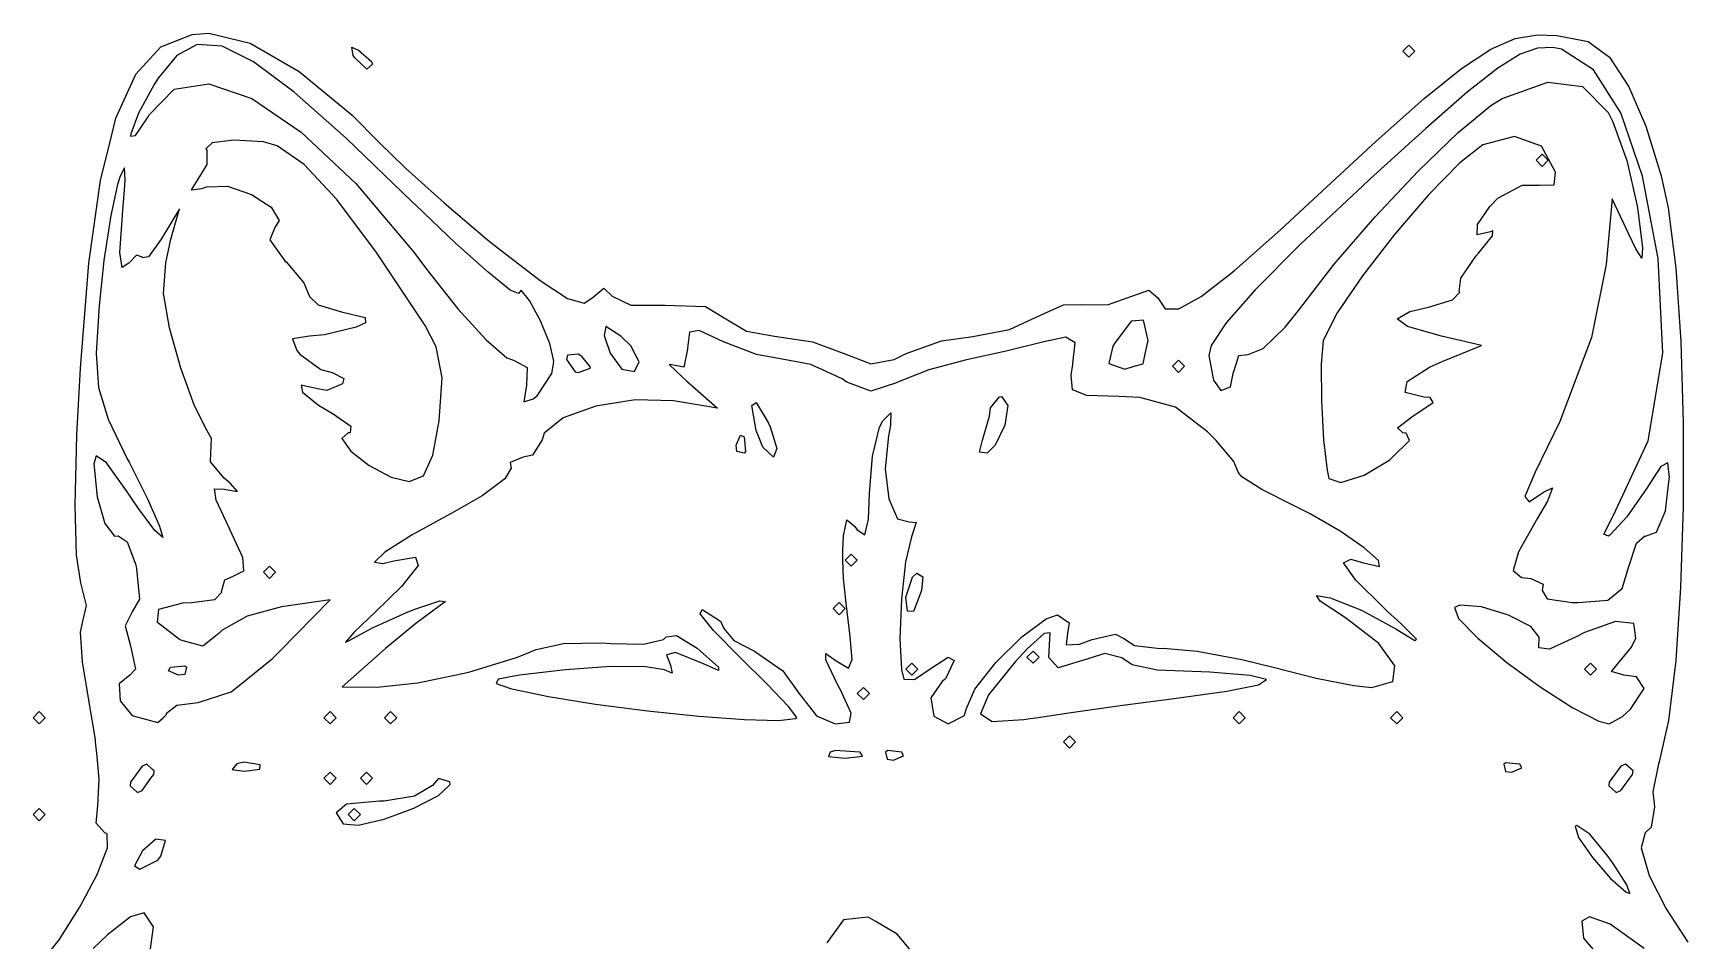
# Model space of a CAD drawing. Extents: x 92.4 to 145.1, y -113.9 to -57.5.
# Drawn here: x 92.7 to 98.16, y -83.6 to -80.6 of the extents above; entities that cross this region are included whole.
import ezdxf

# ---------------------------------------------------------------- set-up
doc = ezdxf.new("R2010")
doc.units = 0
doc.layers.add('BLACK', color=7, linetype='CONTINUOUS')

msp = doc.modelspace()

# ---------------------------------------------------------------- linework, layer by layer
at = {"layer": 'BLACK', "linetype": 'CONTINUOUS'}
for p, q in [((93.122015, -80.645728), (93.224931, -80.604385)), ((93.224931, -80.604385), (93.280197, -80.6)), ((93.280197, -80.6), (93.416201, -80.633086)), ((93.038842, -80.735722), (93.122015, -80.645728)), ((93.241858, -80.637856), (93.174345, -80.673945)), ((93.323634, -80.643571), (93.241858, -80.637856)), ((93.427505, -80.69464), (93.323634, -80.643571)), ((93.416201, -80.633086), (93.578323, -80.726325)), ((93.75618, -80.673819), (93.751465, -80.646447)), ((93.751465, -80.646447), (93.773819, -80.65618)), ((93.773819, -80.65618), (93.816424, -80.693363)), ((97.22, -80.66), (97.24, -80.64)), ((97.24, -80.68), (97.22, -80.66)), ((97.24, -80.64), (97.26, -80.66)), ((97.26, -80.66), (97.24, -80.68)), ((97.41386, -80.716546), (97.510564, -80.652962)), ((97.510564, -80.652962), (97.590893, -80.61837)), ((97.590893, -80.61837), (97.66497, -80.605948)), ((97.664892, -80.64982), (97.607392, -80.6701)), ((97.715897, -80.648061), (97.664892, -80.64982)), ((97.66497, -80.605948), (97.728602, -80.607561)), ((97.743491, -80.653132), (97.715897, -80.648061)), ((97.728602, -80.607561), (97.831885, -80.627358)), ((97.849328, -80.721663), (97.743491, -80.653132)), ((97.831885, -80.627358), (97.902514, -80.679856)), ((93.174345, -80.673945), (93.113264, -80.748288)), ((93.561302, -80.794611), (93.427505, -80.69464)), ((93.761494, -80.681962), (93.75618, -80.673819)), ((93.801016, -80.718801), (93.761494, -80.681962)), ((93.82, -80.70236), (93.801016, -80.718801)), ((93.816424, -80.693363), (93.82, -80.70236)), ((97.607392, -80.6701), (97.533425, -80.716145)), ((97.902514, -80.679856), (97.965793, -80.776993)), ((92.97304, -80.88056), (93.038842, -80.735722)), ((93.113264, -80.748288), (93.099561, -80.77)), ((93.1657, -80.784867), (93.280426, -80.767812)), ((93.280426, -80.767812), (93.421944, -80.815991)), ((93.578323, -80.726325), (93.752505, -80.870691)), ((97.290659, -80.81594), (97.41386, -80.716546)), ((97.533425, -80.716145), (97.433023, -80.795203)), ((97.548013, -80.815872), (97.698945, -80.761705)), ((97.698945, -80.761705), (97.813687, -80.776864)), ((97.939511, -80.863041), (97.849328, -80.721663)), ((93.099561, -80.77), (93.048205, -80.864556)), ((93.082878, -80.87), (93.1657, -80.784867)), ((93.421944, -80.815991), (93.585144, -80.92656)), ((93.732857, -80.947034), (93.561302, -80.794611)), ((97.130836, -80.957965), (97.290659, -80.81594)), ((97.433023, -80.795203), (97.296213, -80.914518)), ((97.510456, -80.83952), (97.548013, -80.815872)), ((97.813687, -80.776864), (97.898003, -80.862555)), ((97.965793, -80.776993), (98.022246, -80.906742)), ((93.048205, -80.864556), (93.022481, -80.932241)), ((93.077458, -80.879816), (93.082878, -80.87)), ((93.752505, -80.870691), (93.84, -80.959521)), ((97.403478, -80.928028), (97.510456, -80.83952)), ((97.898003, -80.862555), (97.913775, -80.892532)), ((98.011567, -81.072308), (97.939511, -80.863041)), ((92.958371, -80.94), (92.97304, -80.88056)), ((93.022481, -80.932241), (93.021751, -80.94)), ((93.038496, -80.937957), (93.077458, -80.879816)), ((93.585144, -80.92656), (93.764914, -81.096676)), ((97.296213, -80.914518), (97.113027, -81.081338)), ((97.271154, -81.055771), (97.403478, -80.928028)), ((97.913775, -80.892532), (97.959667, -81.020547)), ((98.022246, -80.906742), (98.07292, -81.071293)), ((92.922233, -81.086433), (92.958371, -80.94)), ((93.021751, -80.94), (93.038496, -80.937957)), ((93.290414, -80.962298), (93.269955, -80.982415)), ((93.269955, -80.982415), (93.272986, -80.986319)), ((93.272986, -80.986319), (93.273258, -81.034141)), ((93.362001, -80.953187), (93.290414, -80.962298)), ((93.46, -80.958726), (93.362001, -80.953187)), ((93.505612, -80.972371), (93.46, -80.958726)), ((93.594664, -81.033994), (93.505612, -80.972371)), ((93.95, -81.155458), (93.732857, -80.947034)), ((93.84, -80.959521), (93.928514, -81.046313)), ((96.924271, -81.149439), (97.130836, -80.957965)), ((97.484107, -80.968379), (97.407935, -81.028392)), ((97.589283, -80.941634), (97.484107, -80.968379)), ((97.678479, -80.973688), (97.589283, -80.941634)), ((97.723909, -81.0586), (97.678479, -80.973688)), ((93.273258, -81.034141), (93.249652, -81.073808)), ((93.702083, -81.149219), (93.594664, -81.033994)), ((97.407935, -81.028392), (97.305575, -81.133855)), ((97.66, -81.02), (97.68, -81)), ((97.68, -81.04), (97.66, -81.02)), ((97.68, -81), (97.7, -81.02)), ((97.7, -81.02), (97.68, -81.04)), ((97.959667, -81.020547), (97.993938, -81.170267)), ((92.884048, -81.359534), (92.922233, -81.086433)), ((92.987607, -81.072526), (92.97869, -81.1)), ((93.00196, -81.044889), (92.987607, -81.072526)), ((93.00151, -81.117116), (93.004064, -81.085543)), ((93.004064, -81.085543), (93.00196, -81.044889)), ((93.249652, -81.073808), (93.221881, -81.117116)), ((93.764914, -81.096676), (93.956144, -81.323494)), ((93.928514, -81.046313), (94.056204, -81.160657)), ((97.113027, -81.081338), (97.08799, -81.1044)), ((97.129274, -81.206336), (97.271154, -81.055771)), ((97.719745, -81.100463), (97.723909, -81.0586)), ((98.063024, -81.344504), (98.011567, -81.072308)), ((98.07292, -81.071293), (98.09608, -81.176993)), ((92.97869, -81.1), (92.95613, -81.201989)), ((92.994804, -81.2), (93.00151, -81.117116)), ((93.221881, -81.117116), (93.256846, -81.113472)), ((93.256846, -81.113472), (93.272095, -81.10794)), ((93.272095, -81.10794), (93.341723, -81.105766)), ((93.341723, -81.105766), (93.42065, -81.132795)), ((93.42065, -81.132795), (93.485317, -81.175083)), ((93.833299, -81.324212), (93.702083, -81.149219)), ((96.816536, -81.249348), (96.924271, -81.149439)), ((97.08799, -81.1044), (96.881798, -81.298192)), ((97.305575, -81.133855), (97.193285, -81.264766)), ((97.506926, -81.172524), (97.534215, -81.145235)), ((97.534215, -81.145235), (97.614018, -81.102309)), ((97.614018, -81.102309), (97.67113, -81.102131)), ((97.67113, -81.102131), (97.719745, -81.100463)), ((97.910933, -81.147617), (97.891815, -81.363808)), ((97.965745, -81.263808), (97.910933, -81.147617)), ((92.95613, -81.201989), (92.933741, -81.350322)), ((92.98655, -81.323981), (92.994581, -81.202346)), ((92.994581, -81.202346), (92.994804, -81.2)), ((93.183337, -81.18), (93.123086, -81.28)), ((93.154811, -81.28), (93.183337, -81.18)), ((93.485317, -81.175083), (93.512162, -81.218685)), ((93.962781, -81.167953), (93.95, -81.155458)), ((94.094337, -81.293233), (93.962781, -81.167953)), ((94.056204, -81.160657), (94.198976, -81.281152)), ((96.993626, -81.363311), (97.129274, -81.206336)), ((97.466474, -81.231956), (97.506926, -81.172524)), ((97.993938, -81.170267), (97.998612, -81.202532)), ((97.998612, -81.202532), (98.010773, -81.308642)), ((98.09608, -81.176993), (98.121566, -81.376218)), ((93.497665, -81.241442), (93.481083, -81.282368)), ((93.512162, -81.218685), (93.497665, -81.241442)), ((96.663992, -81.384695), (96.816536, -81.249348)), ((97.466098, -81.266151), (97.466474, -81.231956)), ((97.51, -81.25591), (97.466098, -81.266151)), ((97.516944, -81.252543), (97.51, -81.25591)), ((97.516259, -81.268907), (97.516944, -81.252543)), ((93.123086, -81.28), (93.080731, -81.3381)), ((93.138314, -81.357922), (93.154811, -81.28)), ((93.481083, -81.282368), (93.531317, -81.351283)), ((94.201814, -81.389738), (94.094337, -81.293233)), ((94.198976, -81.281152), (94.234411, -81.309895)), ((94.234411, -81.309895), (94.372892, -81.417063)), ((96.881798, -81.298192), (96.733011, -81.447085)), ((97.193285, -81.264766), (97.087317, -81.401127)), ((97.469634, -81.326517), (97.516259, -81.268907)), ((97.988964, -81.312205), (97.965745, -81.263808)), ((98.008872, -81.342748), (97.988964, -81.312205)), ((98.010773, -81.308642), (98.008872, -81.342748)), ((92.856111, -81.706055), (92.884048, -81.359534)), ((92.933741, -81.350322), (92.917601, -81.5)), ((92.99346, -81.374137), (92.98655, -81.323981)), ((93.016274, -81.36), (92.99346, -81.374137)), ((93.041402, -81.332595), (93.016274, -81.36)), ((93.060804, -81.34), (93.041402, -81.332595)), ((93.060926, -81.341455), (93.060804, -81.34)), ((93.080731, -81.3381), (93.060926, -81.341455)), ((93.130759, -81.46), (93.138314, -81.357922)), ((93.531317, -81.351283), (93.535278, -81.355278)), ((93.535278, -81.355278), (93.593207, -81.424471)), ((93.993739, -81.565143), (93.833299, -81.324212)), ((93.956144, -81.323494), (93.998151, -81.379243)), ((96.88, -81.510283), (96.993626, -81.363311)), ((97.411675, -81.40867), (97.46088, -81.336419)), ((97.46088, -81.336419), (97.469634, -81.326517)), ((97.891815, -81.363808), (97.842977, -81.605039)), ((98.078211, -81.656249), (98.063024, -81.344504)), ((93.593207, -81.424471), (93.612267, -81.47)), ((93.998151, -81.379243), (94.101928, -81.510752)), ((94.274434, -81.448155), (94.201814, -81.389738)), ((94.372892, -81.417063), (94.463768, -81.475711)), ((96.554896, -81.469991), (96.663992, -81.384695)), ((97.087317, -81.401127), (97.003929, -81.522935)), ((97.406023, -81.452689), (97.411675, -81.40867)), ((98.121566, -81.376218), (98.138099, -81.618525)), ((93.131125, -81.465486), (93.130759, -81.46)), ((93.150275, -81.573257), (93.131125, -81.465486)), ((93.612267, -81.47), (93.640943, -81.497176)), ((94.301417, -81.459166), (94.274434, -81.448155)), ((94.310257, -81.448566), (94.301417, -81.459166)), ((94.338434, -81.482849), (94.310257, -81.448566)), ((94.463768, -81.475711), (94.518081, -81.491728)), ((94.518081, -81.491728), (94.544411, -81.475223)), ((94.544411, -81.475223), (94.583114, -81.442312)), ((94.583114, -81.442312), (94.611173, -81.468078)), ((94.611173, -81.468078), (94.672907, -81.497976)), ((96.245855, -81.497121), (96.310985, -81.47412)), ((96.310985, -81.47412), (96.381638, -81.448543)), ((96.381638, -81.448543), (96.411421, -81.474264)), ((96.411421, -81.474264), (96.436298, -81.509906)), ((96.481561, -81.510105), (96.554896, -81.469991)), ((96.733011, -81.447085), (96.636781, -81.556422)), ((97.383764, -81.480898), (97.408108, -81.455597)), ((97.408108, -81.455597), (97.406023, -81.452689)), ((92.917601, -81.5), (92.907805, -81.656751)), ((93.640943, -81.497176), (93.720811, -81.520834)), ((93.720811, -81.520834), (93.722267, -81.521097)), ((93.722267, -81.521097), (93.795937, -81.538734)), ((94.101928, -81.510752), (94.195088, -81.613078)), ((94.374096, -81.549542), (94.338434, -81.482849)), ((94.672907, -81.497976), (94.785207, -81.498436)), ((94.785207, -81.498436), (94.786446, -81.498284)), ((94.786446, -81.498284), (94.918829, -81.502592)), ((94.918829, -81.502592), (94.98017, -81.540205)), ((96.012954, -81.536432), (96.100784, -81.496965)), ((96.100784, -81.496965), (96.164752, -81.496288)), ((96.164752, -81.496288), (96.245855, -81.497121)), ((96.436298, -81.509906), (96.481561, -81.510105)), ((96.832018, -81.571268), (96.88, -81.510283)), ((97.003929, -81.522935), (96.959373, -81.610192)), ((97.201549, -81.542966), (97.243642, -81.519478)), ((97.243642, -81.519478), (97.305, -81.505)), ((97.305, -81.505), (97.383764, -81.480898)), ((93.187587, -81.706582), (93.150275, -81.573257)), ((93.766728, -81.571097), (93.66214, -81.596154)), ((93.797213, -81.556829), (93.766728, -81.571097)), ((93.795937, -81.538734), (93.797213, -81.556829)), ((94.03066, -81.63528), (93.993739, -81.565143)), ((94.39389, -81.59792), (94.374096, -81.549542)), ((94.590405, -81.568409), (94.584601, -81.59792)), ((94.64, -81.6), (94.590405, -81.568409)), ((94.865891, -81.587061), (94.860002, -81.6406)), ((94.897904, -81.581397), (94.865891, -81.587061)), ((94.978013, -81.618972), (94.897904, -81.581397)), ((94.98017, -81.540205), (95.054454, -81.584123)), ((95.054454, -81.584123), (95.146884, -81.6)), ((95.801099, -81.601417), (95.922385, -81.578859)), ((95.922385, -81.578859), (96.012954, -81.536432)), ((96.324102, -81.551472), (96.268598, -81.624164)), ((96.364429, -81.547954), (96.324102, -81.551472)), ((96.38, -81.615153), (96.364429, -81.547954)), ((96.636781, -81.556422), (96.588258, -81.631545)), ((96.759532, -81.640961), (96.832018, -81.571268)), ((97.235804, -81.568694), (97.201549, -81.542966)), ((97.34797, -81.600121), (97.235804, -81.568694)), ((93.61183, -81.6), (93.556298, -81.609184)), ((93.556298, -81.609184), (93.570583, -81.64828)), ((93.66214, -81.596154), (93.61183, -81.6)), ((94.05053, -81.737589), (94.03066, -81.63528)), ((94.195088, -81.613078), (94.263744, -81.671659)), ((94.40492, -81.62488), (94.39389, -81.59792)), ((94.416889, -81.677639), (94.40492, -81.62488)), ((94.584601, -81.59792), (94.604279, -81.656728)), ((94.672633, -81.632767), (94.64, -81.6)), ((94.7, -81.684897), (94.672633, -81.632767)), ((94.860002, -81.6406), (94.86, -81.64387)), ((95.086899, -81.661548), (94.978013, -81.618972)), ((95.146884, -81.6), (95.272318, -81.619311)), ((95.272318, -81.619311), (95.372844, -81.656299)), ((95.580858, -81.657717), (95.697324, -81.61586)), ((95.697324, -81.61586), (95.801099, -81.601417)), ((96.035768, -81.619479), (95.911475, -81.649876)), ((96.108166, -81.603871), (96.035768, -81.619479)), ((96.138917, -81.621952), (96.108166, -81.603871)), ((96.131737, -81.690206), (96.138917, -81.621952)), ((96.263241, -81.633943), (96.249632, -81.690206)), ((96.268598, -81.624164), (96.263241, -81.633943)), ((96.369049, -81.663977), (96.379999, -81.615177)), ((96.379999, -81.615177), (96.38, -81.615153)), ((96.588258, -81.631545), (96.58, -81.663977)), ((96.71, -81.660524), (96.759532, -81.640961)), ((96.95773, -81.616042), (96.95123, -81.693144)), ((96.959373, -81.610192), (96.95773, -81.616042)), ((97.48, -81.630968), (97.34797, -81.600121)), ((97.35, -81.684253), (97.48, -81.630968)), ((97.842977, -81.605039), (97.738682, -81.882065)), ((98.138099, -81.618525), (98.145985, -81.886559)), ((92.907805, -81.656751), (92.915516, -81.769615)), ((93.570583, -81.64828), (93.58, -81.66)), ((93.58, -81.66), (93.649358, -81.710892)), ((94.263744, -81.671659), (94.284951, -81.68)), ((94.284951, -81.68), (94.331005, -81.703959)), ((94.411676, -81.723861), (94.418582, -81.685102)), ((94.418582, -81.685102), (94.416889, -81.677639)), ((94.46314, -81.663171), (94.46, -81.677639)), ((94.46, -81.677639), (94.489036, -81.718372)), ((94.5, -81.66), (94.46314, -81.663171)), ((94.51197, -81.668209), (94.5, -81.66)), ((94.54, -81.70236), (94.51197, -81.668209)), ((94.604279, -81.656728), (94.643178, -81.708943)), ((94.684957, -81.717303), (94.7, -81.684897)), ((94.808111, -81.694897), (94.798711, -81.693543)), ((94.798711, -81.693543), (94.840803, -81.734155)), ((94.847052, -81.702793), (94.808111, -81.694897)), ((94.86, -81.64387), (94.847052, -81.702793)), ((95.189113, -81.68), (95.086899, -81.661548)), ((95.267163, -81.693761), (95.189113, -81.68)), ((95.370403, -81.74178), (95.267163, -81.693761)), ((95.372844, -81.656299), (95.464409, -81.691304)), ((95.464409, -81.691304), (95.541612, -81.677578)), ((95.541612, -81.677578), (95.580858, -81.657717)), ((95.78, -81.67826), (95.655792, -81.711743)), ((95.911475, -81.649876), (95.78, -81.67826)), ((96.125341, -81.72928), (96.131315, -81.694215)), ((96.131315, -81.694215), (96.131737, -81.690206)), ((96.249632, -81.690206), (96.302741, -81.709208)), ((96.334213, -81.7), (96.362869, -81.69152)), ((96.362869, -81.69152), (96.369049, -81.663977)), ((96.48, -81.68), (96.46, -81.7)), ((96.5, -81.7), (96.48, -81.68)), ((96.58, -81.663977), (96.595729, -81.746146)), ((96.66, -81.723616), (96.67001, -81.693144)), ((96.67001, -81.693144), (96.679389, -81.66459)), ((96.679389, -81.66459), (96.71, -81.660524)), ((96.95123, -81.693144), (96.952169, -81.813908)), ((97.308708, -81.702646), (97.35, -81.684253)), ((98.030267, -81.945493), (98.078211, -81.656249)), ((92.844613, -81.925865), (92.856111, -81.706055)), ((93.232112, -81.830729), (93.187587, -81.706582)), ((93.649358, -81.710892), (93.687258, -81.72)), ((93.687258, -81.72), (93.725327, -81.739887)), ((93.725327, -81.739887), (93.721079, -81.758253)), ((94.039986, -81.880099), (94.05053, -81.737589)), ((94.331005, -81.703959), (94.327812, -81.762286)), ((94.363146, -81.797388), (94.411676, -81.723861)), ((94.489036, -81.718372), (94.5, -81.72)), ((94.5, -81.72), (94.53896, -81.706352)), ((94.53896, -81.706352), (94.54, -81.70236)), ((94.643178, -81.708943), (94.684957, -81.717303)), ((94.840803, -81.734155), (94.857531, -81.749013)), ((94.857531, -81.749013), (94.95884, -81.838027)), ((95.385594, -81.752071), (95.370403, -81.74178)), ((95.464896, -81.782383), (95.385594, -81.752071)), ((95.655792, -81.711743), (95.550881, -81.753934)), ((96.130603, -81.777506), (96.125341, -81.72928)), ((96.302741, -81.709208), (96.303026, -81.709229)), ((96.303026, -81.709229), (96.334213, -81.7)), ((96.46, -81.7), (96.48, -81.72)), ((96.48, -81.72), (96.5, -81.7)), ((96.595729, -81.746146), (96.62, -81.78)), ((96.65164, -81.767924), (96.66, -81.723616)), ((97.227485, -81.786284), (97.235166, -81.750539)), ((97.235166, -81.750539), (97.308708, -81.702646)), ((92.915516, -81.769615), (92.947512, -81.87398)), ((93.638718, -81.773973), (93.585, -81.762474)), ((93.585, -81.762474), (93.588663, -81.784819)), ((93.588663, -81.784819), (93.641944, -81.828418)), ((93.669043, -81.780044), (93.638718, -81.773973)), ((93.721079, -81.758253), (93.669043, -81.780044)), ((94.327812, -81.762286), (94.320047, -81.817736)), ((94.350415, -81.807582), (94.363146, -81.797388)), ((95.549303, -81.754776), (95.464896, -81.782383)), ((95.550881, -81.753934), (95.549303, -81.754776)), ((95.86, -81.836728), (95.889691, -81.800607)), ((95.889691, -81.800607), (95.896255, -81.8)), ((95.896255, -81.8), (95.916674, -81.8292)), ((96.177088, -81.796611), (96.130603, -81.777506)), ((96.284167, -81.8), (96.177088, -81.796611)), ((96.352625, -81.802713), (96.284167, -81.8)), ((96.470013, -81.83441), (96.352625, -81.802713)), ((96.62, -81.78), (96.65164, -81.767924)), ((97.29, -81.801417), (97.227485, -81.786284)), ((97.310821, -81.802965), (97.29, -81.801417)), ((97.320218, -81.819473), (97.310821, -81.802965)), ((93.272905, -81.910966), (93.232112, -81.830729)), ((93.641944, -81.828418), (93.69, -81.857121)), ((93.69, -81.857121), (93.748989, -81.898114)), ((94.320047, -81.817736), (94.350415, -81.807582)), ((94.556848, -81.831437), (94.448848, -81.870608)), ((94.686526, -81.810343), (94.556848, -81.831437)), ((94.813749, -81.814482), (94.686526, -81.810343)), ((94.95884, -81.838027), (94.813749, -81.814482)), ((95.07173, -81.829051), (95.086726, -81.81971)), ((95.086251, -81.911746), (95.07173, -81.829051)), ((95.086726, -81.81971), (95.12579, -81.885122)), ((95.503847, -81.88), (95.530439, -81.853427)), ((95.530439, -81.853427), (95.529764, -81.893815)), ((95.856267, -81.865095), (95.86, -81.836728)), ((95.916674, -81.8292), (95.906751, -81.894007)), ((96.575931, -81.916022), (96.470013, -81.83441)), ((96.952169, -81.813908), (96.959058, -81.942533)), ((97.254867, -81.862968), (97.26, -81.86)), ((97.26, -81.86), (97.320218, -81.819473)), ((92.947512, -81.87398), (93.010573, -82.005236)), ((93.288282, -81.938523), (93.272905, -81.910966)), ((93.748989, -81.898114), (93.746055, -81.919057)), ((94.019161, -81.993721), (94.039986, -81.880099)), ((94.448848, -81.870608), (94.386656, -81.920701)), ((95.10804, -81.966471), (95.086251, -81.911746)), ((95.12579, -81.885122), (95.132644, -81.89983)), ((95.132644, -81.89983), (95.154876, -81.971764)), ((95.469855, -81.996341), (95.493124, -81.900803)), ((95.493124, -81.900803), (95.503847, -81.88)), ((95.529764, -81.893815), (95.522473, -81.93)), ((95.833202, -81.94329), (95.856267, -81.865095)), ((95.906751, -81.894007), (95.875232, -81.960226)), ((96.604803, -81.945309), (96.575931, -81.916022)), ((97.202588, -81.903365), (97.254867, -81.862968)), ((97.22, -81.919913), (97.202588, -81.903365)), ((97.738682, -81.882065), (97.656731, -82.049457)), ((98.145985, -81.886559), (98.145529, -82.162964)), ((92.842172, -82.021993), (92.844613, -81.925865)), ((93.286321, -81.987011), (93.288282, -81.938523)), ((93.74, -81.919729), (93.718851, -81.938662)), ((93.718851, -81.938662), (93.74852, -81.979818)), ((93.746055, -81.919057), (93.74, -81.919729)), ((94.38, -81.943102), (94.347733, -81.992889)), ((94.386656, -81.920701), (94.38, -81.943102)), ((95.02, -81.96), (95.034635, -81.927075)), ((95.022886, -81.981175), (95.02, -81.96)), ((95.034635, -81.927075), (95.046666, -81.933333)), ((95.046666, -81.933333), (95.051453, -81.980803)), ((95.143807, -82), (95.10804, -81.966471)), ((95.522473, -81.93), (95.512407, -82.038365)), ((95.823705, -81.983193), (95.833202, -81.94329)), ((95.875232, -81.960226), (95.848374, -81.987185)), ((96.662585, -82.013754), (96.604803, -81.945309)), ((96.959058, -81.942533), (96.970408, -82.043215)), ((97.185568, -82.00133), (97.241952, -81.944535)), ((97.23142, -81.921188), (97.22, -81.919913)), ((97.241952, -81.944535), (97.23142, -81.921188)), ((97.91598, -82.191747), (98.030267, -81.945493)), ((92.838705, -82.158567), (92.842172, -82.021993)), ((92.907835, -81.995133), (92.900546, -82.021993)), ((92.900546, -82.021993), (92.9114, -82.130866)), ((92.942204, -82.01841), (92.907835, -81.995133)), ((93.008044, -82.110615), (92.942204, -82.01841)), ((93.010573, -82.005236), (93.016607, -82.016887)), ((93.016607, -82.016887), (93.077013, -82.137992)), ((93.285984, -82.01536), (93.286321, -81.987011)), ((93.330621, -82.06931), (93.285984, -82.01536)), ((93.74852, -81.979818), (93.80937, -82.027515)), ((93.987956, -82.061199), (94.019161, -81.993721)), ((94.317639, -82), (94.274942, -82.017558)), ((94.274942, -82.017558), (94.277465, -82.035898)), ((94.347733, -81.992889), (94.317639, -82)), ((95.046666, -81.986666), (95.022886, -81.981175)), ((95.051453, -81.980803), (95.046666, -81.986666)), ((95.154876, -81.971764), (95.143807, -82)), ((95.46, -82.12), (95.469855, -81.996341)), ((95.848374, -81.987185), (95.823705, -81.983193)), ((96.677426, -82.049239), (96.662585, -82.013754)), ((97.092559, -82.059476), (97.177016, -82.008236)), ((97.177016, -82.008236), (97.185568, -82.00133)), ((98.094647, -82.018863), (98.072238, -82.030622)), ((98.09985, -82.066728), (98.094647, -82.018863)), ((93.34999, -82.085593), (93.330621, -82.06931)), ((93.80937, -82.027515), (93.881769, -82.066072)), ((93.881769, -82.066072), (93.940677, -82.08)), ((93.940677, -82.08), (93.987956, -82.061199)), ((94.25707, -82.071541), (94.181609, -82.127661)), ((94.277465, -82.035898), (94.25707, -82.071541)), ((95.512407, -82.038365), (95.524318, -82.137343)), ((96.688956, -82.065255), (96.677426, -82.049239)), ((96.754829, -82.106657), (96.688956, -82.065255)), ((96.970408, -82.043215), (96.976618, -82.07)), ((96.976618, -82.07), (97.016241, -82.083191)), ((97.016241, -82.083191), (97.092559, -82.059476)), ((97.656731, -82.049457), (97.62284, -82.129383)), ((98.072238, -82.030622), (98.023092, -82.105635)), ((98.087061, -82.177303), (98.09982, -82.073056)), ((98.09982, -82.073056), (98.09985, -82.066728)), ((92.9114, -82.130866), (92.936865, -82.218551)), ((93.047501, -82.16948), (93.008044, -82.110615)), ((93.303866, -82.142336), (93.299138, -82.104821)), ((93.299138, -82.104821), (93.331678, -82.105544)), ((93.331678, -82.105544), (93.336156, -82.106883)), ((93.336156, -82.106883), (93.374552, -82.113781)), ((93.374552, -82.113781), (93.34999, -82.085593)), ((94.181609, -82.127661), (94.089826, -82.180106)), ((95.457029, -82.204156), (95.46, -82.12)), ((96.861387, -82.160649), (96.754829, -82.106657)), ((97.62284, -82.129383), (97.637741, -82.147336)), ((97.637741, -82.147336), (97.684826, -82.115994)), ((97.684826, -82.115994), (97.714501, -82.100786)), ((97.714501, -82.100786), (97.69781, -82.144656)), ((98.023092, -82.105635), (97.959626, -82.197216)), ((92.843159, -82.323402), (92.838705, -82.158567)), ((93.101609, -82.242129), (93.047501, -82.16948)), ((93.077013, -82.137992), (93.116971, -82.227354)), ((93.347217, -82.233617), (93.303866, -82.142336)), ((94.089826, -82.180106), (93.95089, -82.255833)), ((95.524318, -82.137343), (95.552506, -82.203407)), ((96.915056, -82.187366), (96.861387, -82.160649)), ((97.014044, -82.244615), (96.915056, -82.187366)), ((97.69781, -82.144656), (97.664976, -82.201096)), ((98.057558, -82.247394), (98.087061, -82.177303)), ((98.145529, -82.162964), (98.137036, -82.430387)), ((92.936865, -82.218551), (92.968629, -82.260637)), ((93.127823, -82.26551), (93.101609, -82.242129)), ((93.116971, -82.227354), (93.127823, -82.26551)), ((93.350859, -82.240754), (93.347217, -82.233617)), ((93.392508, -82.331655), (93.350859, -82.240754)), ((95.374311, -82.26), (95.38557, -82.207191)), ((95.38557, -82.207191), (95.41236, -82.228521)), ((95.41236, -82.228521), (95.42, -82.24)), ((95.42, -82.24), (95.444437, -82.256192)), ((95.444437, -82.256192), (95.457029, -82.204156)), ((95.552506, -82.203407), (95.591064, -82.213161)), ((95.591064, -82.213161), (95.614706, -82.215474)), ((95.614706, -82.215474), (95.599215, -82.263438)), ((97.664976, -82.201096), (97.602031, -82.312704)), ((97.884174, -82.253884), (97.911869, -82.198114)), ((97.959626, -82.197216), (97.904742, -82.256599)), ((97.911869, -82.198114), (97.91598, -82.191747)), ((92.968629, -82.260637), (92.981292, -82.259201)), ((92.981292, -82.259201), (93.010286, -82.279386)), ((93.010286, -82.279386), (93.038721, -82.355035)), ((93.95089, -82.255833), (93.860994, -82.313021)), ((95.371765, -82.308925), (95.374311, -82.26)), ((95.599215, -82.263438), (95.579133, -82.34578)), ((97.093037, -82.299255), (97.014044, -82.244615)), ((97.899093, -82.26056), (97.884174, -82.253884)), ((97.904742, -82.256599), (97.899093, -82.26056)), ((97.96587, -82.360649), (97.991062, -82.283374)), ((97.991062, -82.283374), (98.01937, -82.259726)), ((98.01937, -82.259726), (98.020678, -82.260419)), ((98.020678, -82.260419), (98.057558, -82.247394)), ((92.857961, -82.414639), (92.843159, -82.323402)), ((93.39517, -82.375545), (93.392508, -82.331655)), ((93.860994, -82.313021), (93.826523, -82.346503)), ((93.826523, -82.346503), (93.853861, -82.351113)), ((93.853861, -82.351113), (93.89, -82.3418)), ((93.89, -82.3418), (93.961584, -82.329728)), ((93.961584, -82.329728), (93.970482, -82.357189)), ((95.372633, -82.34), (95.371765, -82.308925)), ((95.374309, -82.4), (95.372633, -82.34)), ((95.4, -82.32), (95.38, -82.34)), ((95.38, -82.34), (95.4, -82.36)), ((95.42, -82.34), (95.4, -82.32)), ((95.4, -82.36), (95.42, -82.34)), ((95.579133, -82.34578), (95.565687, -82.468734)), ((97.024519, -82.348713), (97.048466, -82.336317)), ((97.064898, -82.405985), (97.024519, -82.348713)), ((97.048466, -82.336317), (97.09, -82.348744)), ((97.09, -82.348744), (97.14302, -82.361197)), ((97.140031, -82.341408), (97.093037, -82.299255)), ((97.14302, -82.361197), (97.140031, -82.341408)), ((97.602031, -82.312704), (97.584768, -82.373579)), ((93.038721, -82.355035), (93.041753, -82.367981)), ((93.041753, -82.367981), (93.050773, -82.469041)), ((93.32187, -82.443027), (93.332655, -82.404687)), ((93.332655, -82.404687), (93.360571, -82.393027)), ((93.360571, -82.393027), (93.386353, -82.38)), ((93.386353, -82.38), (93.39517, -82.375545)), ((93.48, -82.36), (93.46, -82.38)), ((93.46, -82.38), (93.48, -82.4)), ((93.5, -82.38), (93.48, -82.36)), ((93.48, -82.4), (93.5, -82.38)), ((93.970482, -82.357189), (93.915805, -82.426676)), ((95.374343, -82.400294), (95.374309, -82.4)), ((95.383801, -82.481378), (95.374343, -82.400294)), ((95.58, -82.46236), (95.601968, -82.395841)), ((95.601968, -82.395841), (95.616269, -82.382305)), ((95.616269, -82.382305), (95.636711, -82.395104)), ((95.636711, -82.395104), (95.631604, -82.439944)), ((97.156877, -82.496075), (97.064898, -82.405985)), ((97.584768, -82.373579), (97.611615, -82.39754)), ((97.611615, -82.39754), (97.64236, -82.4)), ((97.64236, -82.4), (97.683762, -82.419391)), ((97.944391, -82.43319), (97.96587, -82.360649)), ((92.875881, -82.4898), (92.857961, -82.414639)), ((93.300043, -82.469865), (93.323022, -82.445246)), ((93.323022, -82.445246), (93.32187, -82.443027)), ((93.915805, -82.426676), (93.83, -82.510223)), ((95.585127, -82.508378), (95.58, -82.46236)), ((95.631604, -82.439944), (95.605008, -82.509266)), ((96.947728, -82.475676), (96.935097, -82.45613)), ((96.935097, -82.45613), (96.98, -82.463897)), ((97.683762, -82.419391), (97.68, -82.44)), ((97.68, -82.44), (97.696958, -82.467167)), ((97.89704, -82.471667), (97.944391, -82.43319)), ((98.137036, -82.430387), (98.120812, -82.671472)), ((92.864915, -82.536961), (92.875881, -82.4898)), ((93.027011, -82.510996), (93.004056, -82.556405)), ((93.050773, -82.469041), (93.027011, -82.510996)), ((93.110773, -82.545407), (93.115305, -82.502145)), ((93.115305, -82.502145), (93.194021, -82.480854)), ((93.194021, -82.480854), (93.22236, -82.48)), ((93.22236, -82.48), (93.300043, -82.469865)), ((93.520131, -82.494355), (93.406143, -82.524828)), ((93.514411, -82.640269), (93.68, -82.470538)), ((93.68, -82.470538), (93.520131, -82.494355)), ((93.83, -82.510223), (93.758339, -82.578894)), ((93.820063, -82.563202), (93.932537, -82.513044)), ((93.932537, -82.513044), (93.963067, -82.500868)), ((93.963067, -82.500868), (94.042078, -82.473982)), ((94.043438, -82.490013), (93.963268, -82.549255)), ((94.042078, -82.473982), (94.060708, -82.476531)), ((94.060708, -82.476531), (94.043438, -82.490013)), ((94.901495, -82.51674), (94.907963, -82.502739)), ((94.945116, -82.572301), (94.901495, -82.51674)), ((94.907963, -82.502739), (94.91, -82.503419)), ((94.91, -82.503419), (94.968975, -82.541596)), ((95.34, -82.5), (95.36, -82.48)), ((95.36, -82.52), (95.34, -82.5)), ((95.36, -82.48), (95.38, -82.5)), ((95.38, -82.5), (95.36, -82.52)), ((95.39679, -82.591727), (95.383801, -82.481378)), ((95.565687, -82.468734), (95.56072, -82.598419)), ((95.605008, -82.509266), (95.585127, -82.508378)), ((97.027931, -82.52858), (96.947728, -82.475676)), ((96.98, -82.463897), (97.084431, -82.504887)), ((97.084431, -82.504887), (97.197595, -82.566861)), ((97.17, -82.508928), (97.156877, -82.496075)), ((97.213935, -82.549495), (97.17, -82.508928)), ((97.408723, -82.488322), (97.39059, -82.496075)), ((97.39059, -82.496075), (97.403852, -82.532597)), ((97.479915, -82.494099), (97.408723, -82.488322)), ((97.568646, -82.521212), (97.479915, -82.494099)), ((97.696958, -82.467167), (97.778612, -82.479685)), ((97.778612, -82.479685), (97.798639, -82.48)), ((97.798639, -82.48), (97.89704, -82.471667)), ((92.85594, -82.577813), (92.864915, -82.536961)), ((93.004056, -82.556405), (93.021013, -82.622665)), ((93.183278, -82.601754), (93.110773, -82.545407)), ((93.324307, -82.570459), (93.313409, -82.582248)), ((93.406143, -82.524828), (93.324307, -82.570459)), ((93.743067, -82.605317), (93.820063, -82.563202)), ((93.963268, -82.549255), (93.863175, -82.631631)), ((94.968975, -82.541596), (94.98, -82.565269)), ((94.98, -82.565269), (95.013042, -82.604986)), ((95.96311, -82.592911), (96.042775, -82.5334)), ((96.042775, -82.5334), (96.080772, -82.52)), ((96.080772, -82.52), (96.119156, -82.547014)), ((96.119156, -82.547014), (96.114178, -82.580745)), ((97.035805, -82.533496), (97.027931, -82.52858)), ((97.141644, -82.615551), (97.035805, -82.533496)), ((97.197595, -82.566861), (97.2, -82.568415)), ((97.2, -82.568415), (97.260228, -82.605395)), ((97.265608, -82.600545), (97.213935, -82.549495)), ((97.403852, -82.532597), (97.46742, -82.597477)), ((97.642735, -82.558356), (97.568646, -82.521212)), ((97.67, -82.594226), (97.642735, -82.558356)), ((97.921632, -82.54234), (97.820113, -82.578263)), ((97.98254, -82.548683), (97.921632, -82.54234)), ((97.988985, -82.596974), (97.98254, -82.548683)), ((92.862646, -82.676016), (92.85594, -82.577813)), ((93.021013, -82.622665), (93.037772, -82.699977)), ((93.187966, -82.604232), (93.183278, -82.601754)), ((93.260614, -82.624197), (93.187966, -82.604232)), ((93.313409, -82.582248), (93.260614, -82.624197)), ((93.758339, -82.578894), (93.730496, -82.610853)), ((93.730496, -82.610853), (93.743067, -82.605317)), ((94.36, -82.634878), (94.450245, -82.615549)), ((94.450245, -82.615549), (94.574712, -82.612779)), ((94.574712, -82.612779), (94.607997, -82.615289)), ((94.607997, -82.615289), (94.714226, -82.617145)), ((94.714226, -82.617145), (94.780462, -82.601857)), ((94.780462, -82.601857), (94.789181, -82.592455)), ((94.789181, -82.592455), (94.823815, -82.588266)), ((94.823815, -82.588266), (94.891133, -82.63024)), ((95.03, -82.658048), (94.945116, -82.572301)), ((95.013042, -82.604986), (95.080491, -82.640186)), ((95.403048, -82.667753), (95.39679, -82.591727)), ((95.56072, -82.598419), (95.566076, -82.700951)), ((95.877194, -82.678266), (95.96311, -82.592911)), ((96.037187, -82.582303), (95.980898, -82.633155)), ((96.056625, -82.58), (96.037187, -82.582303)), ((96.052041, -82.661558), (96.056625, -82.58)), ((96.114178, -82.580745), (96.109554, -82.619613)), ((96.109554, -82.619613), (96.153141, -82.616659)), ((96.153141, -82.616659), (96.195434, -82.601735)), ((96.195434, -82.601735), (96.271868, -82.583648)), ((96.271868, -82.583648), (96.3, -82.598146)), ((96.3, -82.598146), (96.334921, -82.621809)), ((96.334921, -82.621809), (96.419999, -82.630984)), ((97.193611, -82.688227), (97.141644, -82.615551)), ((97.260228, -82.605395), (97.265608, -82.600545)), ((97.46742, -82.597477), (97.563398, -82.677262)), ((97.669322, -82.62897), (97.67, -82.594226)), ((97.792629, -82.592455), (97.704658, -82.633791)), ((97.820113, -82.578263), (97.792629, -82.592455)), ((97.974434, -82.627652), (97.988985, -82.596974)), ((92.884721, -82.808279), (92.862646, -82.676016)), ((93.374312, -82.757654), (93.489395, -82.665299)), ((93.489395, -82.665299), (93.514411, -82.640269)), ((93.843438, -82.648827), (93.72, -82.757654)), ((93.863175, -82.631631), (93.843438, -82.648827)), ((94.137616, -82.709196), (94.298658, -82.659731)), ((94.298658, -82.659731), (94.36, -82.634878)), ((94.820466, -82.644674), (94.789986, -82.652414)), ((94.789986, -82.652414), (94.803819, -82.68618)), ((94.912629, -82.682258), (94.820466, -82.644674)), ((94.891133, -82.63024), (94.901183, -82.638707)), ((94.901183, -82.638707), (94.961589, -82.693377)), ((95.122998, -82.748755), (95.03, -82.658048)), ((95.080491, -82.640186), (95.173975, -82.705658)), ((95.315774, -82.669394), (95.315612, -82.647832)), ((95.315612, -82.647832), (95.349998, -82.671727)), ((95.354846, -82.75), (95.315774, -82.669394)), ((95.349998, -82.671727), (95.390868, -82.69691)), ((95.390868, -82.69691), (95.403048, -82.667753)), ((95.58, -82.7), (95.6, -82.68)), ((95.6, -82.68), (95.62, -82.7)), ((95.663971, -82.696406), (95.719344, -82.660169)), ((95.74, -82.671439), (95.710629, -82.731849)), ((95.719344, -82.660169), (95.74, -82.671439)), ((95.80842, -82.765338), (95.877194, -82.678266)), ((95.941361, -82.67542), (95.852626, -82.784029)), ((95.980898, -82.633155), (95.941361, -82.67542)), ((95.98, -82.66), (96, -82.64)), ((96, -82.68), (95.98, -82.66)), ((96, -82.64), (96.02, -82.66)), ((96.02, -82.66), (96, -82.68)), ((96.08287, -82.695134), (96.052041, -82.661558)), ((96.162864, -82.671416), (96.08287, -82.695134)), ((96.237308, -82.648192), (96.162864, -82.671416)), ((96.292864, -82.662274), (96.237308, -82.648192)), ((96.327057, -82.685396), (96.292864, -82.662274)), ((96.419999, -82.630984), (96.43, -82.630822)), ((96.43, -82.630822), (96.541286, -82.640097)), ((96.541286, -82.640097), (96.689336, -82.667668)), ((96.689336, -82.667668), (96.791951, -82.693666)), ((97.563398, -82.677262), (97.673888, -82.758502)), ((97.704658, -82.633791), (97.669322, -82.62897)), ((97.82, -82.7), (97.84, -82.68)), ((97.84, -82.68), (97.86, -82.7)), ((97.922917, -82.689387), (97.974434, -82.627652)), ((98.120812, -82.671472), (98.097162, -82.868865)), ((93.019009, -82.72), (92.984019, -82.747716)), ((93.037772, -82.699977), (93.019009, -82.72)), ((93.147075, -82.705364), (93.153333, -82.693333)), ((93.18, -82.72), (93.147075, -82.705364)), ((93.153333, -82.693333), (93.200803, -82.688546)), ((93.201175, -82.717113), (93.18, -82.72)), ((93.200803, -82.688546), (93.206666, -82.693333)), ((93.206666, -82.693333), (93.201175, -82.717113)), ((93.969855, -82.745376), (94.137616, -82.709196)), ((94.235045, -82.733176), (94.227787, -82.746813)), ((94.305578, -82.719552), (94.235045, -82.733176)), ((94.447635, -82.702901), (94.305578, -82.719552)), ((94.458511, -82.701771), (94.447635, -82.702901)), ((94.605585, -82.691375), (94.458511, -82.701771)), ((94.722149, -82.691557), (94.605585, -82.691375)), ((94.783815, -82.702358), (94.722149, -82.691557)), ((94.80871, -82.713399), (94.783815, -82.702358)), ((94.803819, -82.68618), (94.80871, -82.713399)), ((94.962218, -82.70426), (94.912629, -82.682258)), ((94.961589, -82.693377), (94.962218, -82.70426)), ((95.173975, -82.705658), (95.226912, -82.779196)), ((95.566076, -82.700951), (95.573689, -82.732605)), ((95.573689, -82.732605), (95.609119, -82.734148)), ((95.6, -82.72), (95.58, -82.7)), ((95.62, -82.7), (95.6, -82.72)), ((95.609119, -82.734148), (95.663971, -82.696406)), ((95.710629, -82.731849), (95.7, -82.74)), ((96.41, -82.702857), (96.327057, -82.685396)), ((96.583705, -82.709978), (96.41, -82.702857)), ((96.716605, -82.720604), (96.583705, -82.709978)), ((96.770052, -82.734137), (96.716605, -82.720604)), ((96.744328, -82.751158), (96.770052, -82.734137)), ((96.791951, -82.693666), (96.934165, -82.729922)), ((96.934165, -82.729922), (97.058251, -82.754015)), ((97.187276, -82.740163), (97.193611, -82.688227)), ((97.84, -82.72), (97.82, -82.7)), ((97.86, -82.7), (97.84, -82.72)), ((97.909128, -82.707505), (97.922917, -82.689387)), ((97.95, -82.719387), (97.909128, -82.707505)), ((97.991135, -82.725185), (97.95, -82.719387)), ((98.017049, -82.763618), (97.991135, -82.725185)), ((92.984019, -82.747716), (92.986943, -82.804541)), ((93.244411, -82.81), (93.35385, -82.774075)), ((93.35385, -82.774075), (93.374312, -82.757654)), ((93.72, -82.757654), (93.835359, -82.758827)), ((93.835359, -82.758827), (93.969855, -82.745376)), ((94.227787, -82.746813), (94.275558, -82.763503)), ((94.275558, -82.763503), (94.28, -82.764669)), ((94.28, -82.764669), (94.400902, -82.790283)), ((94.400902, -82.790283), (94.556088, -82.81505)), ((95.193167, -82.822746), (95.122998, -82.748755)), ((95.226912, -82.779196), (95.285382, -82.853731)), ((95.365166, -82.770048), (95.354846, -82.75)), ((95.369697, -82.78), (95.365166, -82.770048)), ((95.399352, -82.845137), (95.369697, -82.78)), ((95.44, -82.76), (95.42, -82.78)), ((95.42, -82.78), (95.44, -82.8)), ((95.46, -82.78), (95.44, -82.76)), ((95.44, -82.8), (95.46, -82.78)), ((95.7, -82.74), (95.662472, -82.79471)), ((95.780185, -82.83), (95.80842, -82.765338)), ((95.852626, -82.784029), (95.826626, -82.847558)), ((96.45651, -82.797995), (96.639719, -82.77225)), ((96.639719, -82.77225), (96.744328, -82.751158)), ((97.058251, -82.754015), (97.118206, -82.76)), ((97.118206, -82.76), (97.187276, -82.740163)), ((97.673888, -82.758502), (97.780993, -82.827742)), ((97.972, -82.832), (98.017049, -82.763618)), ((92.7, -82.86), (92.72, -82.84)), ((92.72, -82.84), (92.74, -82.86)), ((92.905672, -82.931611), (92.884721, -82.808279)), ((92.986943, -82.804541), (93.024528, -82.850983)), ((93.14, -82.845), (93.174387, -82.819094)), ((93.174387, -82.819094), (93.244411, -82.81)), ((93.68, -82.84), (93.66, -82.86)), ((93.7, -82.86), (93.68, -82.84)), ((93.88, -82.84), (93.86, -82.86)), ((93.9, -82.86), (93.88, -82.84)), ((94.556088, -82.81505), (94.727566, -82.837166)), ((94.727566, -82.837166), (94.897342, -82.854829)), ((95.22, -82.858907), (95.193167, -82.822746)), ((95.662472, -82.79471), (95.672595, -82.854443)), ((95.77492, -82.847558), (95.780185, -82.83)), ((96.009723, -82.86), (96.118018, -82.843797)), ((96.118018, -82.843797), (96.2879, -82.820166)), ((96.2879, -82.820166), (96.45651, -82.797995)), ((96.68, -82.84), (96.66, -82.86)), ((96.7, -82.86), (96.68, -82.84)), ((97.2, -82.84), (97.18, -82.86)), ((97.22, -82.86), (97.2, -82.84)), ((97.780993, -82.827742), (97.866815, -82.871532)), ((97.945662, -82.855437), (97.972, -82.832)), ((92.72, -82.88), (92.7, -82.86)), ((92.74, -82.86), (92.72, -82.88)), ((93.024528, -82.850983), (93.03, -82.853508)), ((93.03, -82.853508), (93.112109, -82.875466)), ((93.112109, -82.875466), (93.128789, -82.86)), ((93.128789, -82.86), (93.139817, -82.849774)), ((93.139817, -82.849774), (93.14, -82.845)), ((93.66, -82.86), (93.68, -82.88)), ((93.68, -82.88), (93.7, -82.86)), ((93.86, -82.86), (93.88, -82.88)), ((93.88, -82.88), (93.9, -82.86)), ((94.897342, -82.854829), (95.047423, -82.866233)), ((95.047423, -82.866233), (95.159818, -82.869575)), ((95.159818, -82.869575), (95.216533, -82.863051)), ((95.216533, -82.863051), (95.22, -82.858907)), ((95.285382, -82.853731), (95.347447, -82.88)), ((95.347447, -82.88), (95.393845, -82.874785)), ((95.393845, -82.874785), (95.399352, -82.845137)), ((95.672595, -82.854443), (95.72, -82.88)), ((95.72, -82.88), (95.773249, -82.853129)), ((95.773249, -82.853129), (95.77492, -82.847558)), ((95.826626, -82.847558), (95.865094, -82.872679)), ((95.865094, -82.872679), (95.969758, -82.866063)), ((95.969758, -82.866063), (95.99, -82.862951)), ((95.99, -82.862951), (96.009723, -82.86)), ((96.66, -82.86), (96.68, -82.88)), ((96.68, -82.88), (96.7, -82.86)), ((97.18, -82.86), (97.2, -82.88)), ((97.2, -82.88), (97.22, -82.86)), ((97.866815, -82.871532), (97.901375, -82.88)), ((97.901375, -82.88), (97.945662, -82.855437)), ((98.097162, -82.868865), (98.066391, -83.005211)), ((92.906454, -82.94), (92.905672, -82.931611)), ((92.910938, -82.988108), (92.906454, -82.94)), ((96.12, -82.92), (96.1, -82.94)), ((96.1, -82.94), (96.12, -82.96)), ((96.14, -82.94), (96.12, -82.92)), ((96.12, -82.96), (96.14, -82.94)), ((92.918002, -83.063883), (92.910938, -82.988108)), ((93.395631, -83.006284), (93.3725, -83.012675)), ((93.43515, -83.013333), (93.395631, -83.006284)), ((95.33, -82.973508), (95.324975, -82.988108)), ((95.324975, -82.988108), (95.38, -82.993684)), ((95.348106, -82.968225), (95.33, -82.973508)), ((95.427287, -82.973333), (95.348106, -82.968225)), ((95.38, -82.993684), (95.436785, -82.987398)), ((95.43, -82.973508), (95.427287, -82.973333)), ((95.436785, -82.987398), (95.43, -82.973508)), ((95.519196, -82.968546), (95.513333, -82.973333)), ((95.513333, -82.973333), (95.518824, -82.997113)), ((95.518824, -82.997113), (95.54, -83)), ((95.566666, -82.973333), (95.519196, -82.968546)), ((95.54, -83), (95.572924, -82.985364)), ((95.572924, -82.985364), (95.566666, -82.973333)), ((97.559196, -83.008546), (97.553333, -83.013333)), ((97.606666, -83.013333), (97.559196, -83.008546)), ((98.066391, -83.005211), (98.063788, -83.012536)), ((93.06, -83.02), (93.021493, -83.072988)), ((93.075354, -83.013592), (93.06, -83.02)), ((93.06, -83.1), (93.089067, -83.06)), ((93.094497, -83.030436), (93.075354, -83.013592)), ((93.089067, -83.06), (93.098506, -83.047011)), ((93.1, -83.035278), (93.094497, -83.030436)), ((93.098506, -83.047011), (93.1, -83.035278)), ((93.3725, -83.012675), (93.357348, -83.030436)), ((93.357348, -83.030436), (93.396666, -83.036842)), ((93.396666, -83.036842), (93.448547, -83.029487)), ((93.449166, -83.015833), (93.43515, -83.013333)), ((93.448547, -83.029487), (93.449166, -83.015833)), ((93.68, -83.04), (93.66, -83.06)), ((93.66, -83.06), (93.68, -83.08)), ((93.7, -83.06), (93.68, -83.04)), ((93.68, -83.08), (93.7, -83.06)), ((93.8, -83.04), (93.78, -83.06)), ((93.78, -83.06), (93.8, -83.08)), ((93.82, -83.06), (93.8, -83.04)), ((93.8, -83.08), (93.82, -83.06)), ((94.038326, -83.060244), (94.017695, -83.083729)), ((94.07503, -83.071959), (94.038326, -83.060244)), ((97.553333, -83.013333), (97.558824, -83.037113)), ((97.558824, -83.037113), (97.58, -83.04)), ((97.58, -83.04), (97.612924, -83.025364)), ((97.612924, -83.025364), (97.606666, -83.013333)), ((97.94, -83.02), (97.901493, -83.072988)), ((97.955354, -83.013592), (97.94, -83.02)), ((97.94, -83.1), (97.978506, -83.047011)), ((97.98, -83.035278), (97.955354, -83.013592)), ((97.978506, -83.047011), (97.98, -83.035278)), ((98.063788, -83.012536), (98.045622, -83.104729)), ((92.91394, -83.149901), (92.917018, -83.084721)), ((92.917018, -83.084721), (92.918002, -83.063883)), ((93.021493, -83.072988), (93.02, -83.084721)), ((93.02, -83.084721), (93.044645, -83.106407)), ((93.044645, -83.106407), (93.06, -83.1)), ((93.956236, -83.158394), (94.037418, -83.116975)), ((94.017695, -83.083729), (93.95919, -83.118707)), ((94.037418, -83.116975), (94.071829, -83.084721)), ((94.071829, -83.084721), (94.076033, -83.08078)), ((94.076033, -83.08078), (94.07503, -83.071959)), ((97.901493, -83.072988), (97.9, -83.084721)), ((97.9, -83.084721), (97.924645, -83.106407)), ((97.924645, -83.106407), (97.94, -83.1)), ((98.045622, -83.104729), (98.050618, -83.154626)), ((92.7, -83.18), (92.72, -83.16)), ((92.72, -83.16), (92.74, -83.18)), ((92.911791, -83.173489), (92.91394, -83.149901)), ((93.734309, -83.145018), (93.700586, -83.173489)), ((93.842695, -83.136), (93.734309, -83.145018)), ((93.74, -83.18), (93.76, -83.16)), ((93.76, -83.16), (93.78, -83.18)), ((93.858343, -83.135693), (93.842695, -83.136)), ((93.95919, -83.118707), (93.858343, -83.135693)), ((93.859073, -83.194621), (93.956236, -83.158394)), ((98.050618, -83.154626), (98.039524, -83.221387)), ((92.72, -83.2), (92.7, -83.18)), ((92.74, -83.18), (92.72, -83.2)), ((92.908676, -83.207674), (92.911791, -83.173489)), ((92.917431, -83.217854), (92.908676, -83.207674)), ((92.936476, -83.24), (92.917431, -83.217854)), ((93.700586, -83.173489), (93.723161, -83.209828)), ((93.723161, -83.209828), (93.772519, -83.215238)), ((93.76, -83.2), (93.74, -83.18)), ((93.78, -83.18), (93.76, -83.2)), ((93.772519, -83.215238), (93.859073, -83.194621)), ((97.794508, -83.215812), (97.788811, -83.217854)), ((97.788811, -83.217854), (97.799806, -83.2553)), ((97.837303, -83.244576), (97.794508, -83.215812)), ((98.039524, -83.221387), (98.019896, -83.240064)), ((92.944814, -83.243062), (92.936476, -83.24)), ((92.945093, -83.289121), (92.944814, -83.243062)), ((93.105576, -83.260993), (93.060802, -83.299033)), ((93.136618, -83.265266), (93.105576, -83.260993)), ((93.121644, -83.317338), (93.136618, -83.265266)), ((97.799806, -83.2553), (97.846002, -83.321917)), ((97.89836, -83.317696), (97.837303, -83.244576)), ((98.019896, -83.240064), (98.006783, -83.290063)), ((92.922224, -83.349328), (92.945093, -83.289121)), ((93.060802, -83.299033), (93.035006, -83.349328)), ((93.052741, -83.36), (93.111368, -83.330561)), ((93.111368, -83.330561), (93.121644, -83.317338)), ((97.846002, -83.321917), (97.905518, -83.390831)), ((97.914556, -83.340842), (97.89836, -83.317696)), ((98.006783, -83.290063), (98.033595, -83.380621)), ((92.855843, -83.483563), (92.912217, -83.375673)), ((92.912217, -83.375673), (92.922224, -83.349328)), ((93.035006, -83.349328), (93.052741, -83.36)), ((97.905518, -83.390831), (97.95647, -83.435166)), ((97.9595, -83.411533), (97.914556, -83.340842)), ((98.033595, -83.380621), (98.088859, -83.490986)), ((97.95647, -83.435166), (97.969696, -83.44)), ((97.969696, -83.44), (97.9595, -83.411533)), ((92.785628, -83.593639), (92.855843, -83.483563)), ((98.088859, -83.490986), (98.161107, -83.60041)), ((93.021534, -83.517831), (92.945209, -83.576554)), ((93.066338, -83.503917), (93.021534, -83.517831)), ((93.097292, -83.550765), (93.066338, -83.503917)), ((93.086881, -83.63067), (93.097292, -83.550765)), ((95.374858, -83.527482), (95.319434, -83.602877)), ((95.456218, -83.51884), (95.374858, -83.527482)), ((95.4788, -83.531939), (95.456218, -83.51884)), ((95.551304, -83.573996), (95.4788, -83.531939)), ((97.836356, -83.517705), (97.811337, -83.531939)), ((97.811337, -83.531939), (97.81659, -83.58756)), ((97.904064, -83.541878), (97.836356, -83.517705)), ((98.016791, -83.621939), (97.904064, -83.541878)), ((92.711229, -83.686749), (92.785628, -83.593639)), ((92.945209, -83.576554), (92.898491, -83.621556)), ((95.619912, -83.656383), (95.551304, -83.573996)), ((97.81659, -83.58756), (97.873959, -83.655129))]:
    msp.add_line(p, q, dxfattribs=at)

doc.saveas('drawing.dxf')
